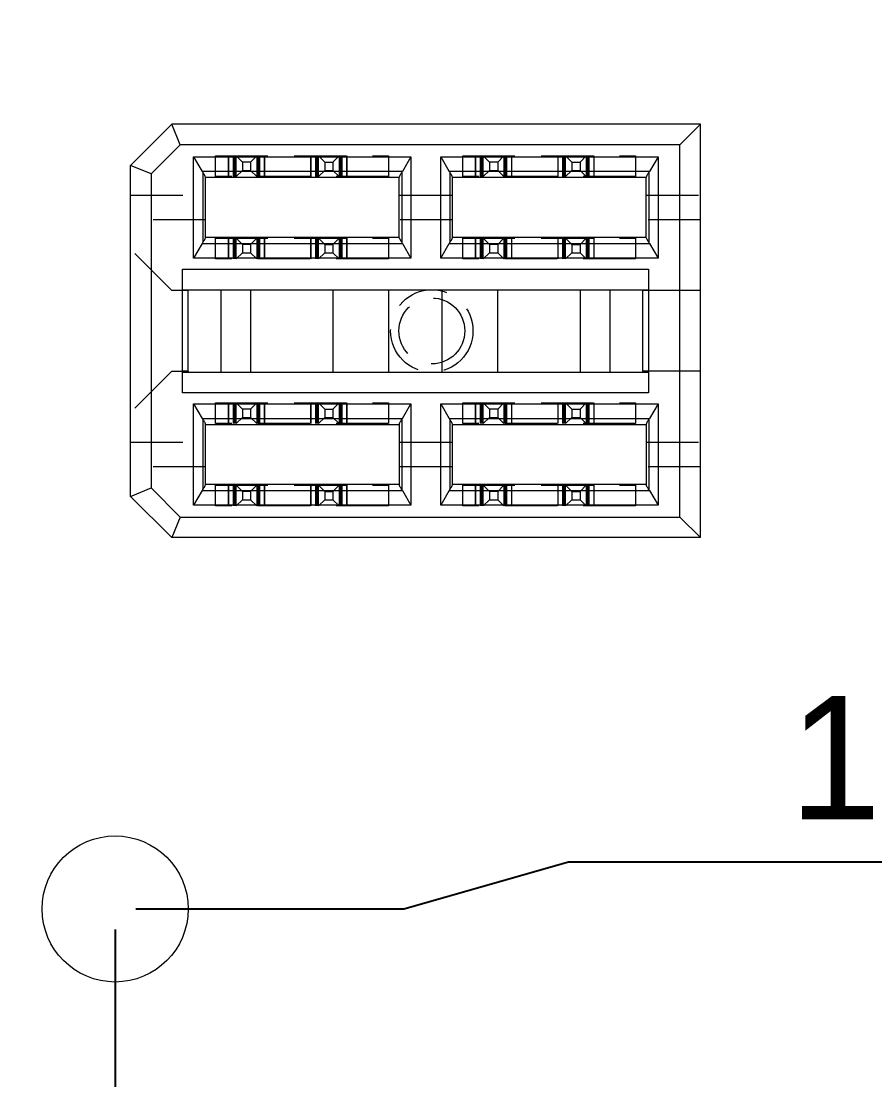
# Model space of a CAD drawing. Header units: millimetres. Extents: x -64 to 530, y -86 to 334.
# Drawn here: x 318.38 to 339.11, y 193.9 to 219.61 of the extents above; entities that cross this region are included whole.
import ezdxf

# ---------------------------------------------------------------- set-up
doc = ezdxf.new("R2010")
doc.units = ezdxf.units.MM
doc.header["$PDSIZE"] = -1
doc.linetypes.add('HIDDEN', pattern=[1.905, 1.27, -0.635])
doc.dimstyles.new('ISO-25', dxfattribs={"dimtxt": 2.5, "dimasz": 2.5, "dimexe": 1.25, "dimexo": 0.625, "dimtad": 1, "dimtxsty": 'Standard', "dimcen": 2.5, "dimadec": 0, "dimazin": 0, "dimtfac": 1, "dimtmove": 0, "dimatfit": 3, "dimfxl": 0, "dimarcsym": 0})

# ---------------------------------------------------------------- blocks, each defined once
blk = doc.blocks.new('*D35')
at = {"color": 0, "lineweight": -2}
for p, q in [((437.684, 297.079), (437.684, 315.579)), ((431.8, 293.079), (437.684, 297.079)), ((431.8, 279.9), (431.8, 293.079))]:
    blk.add_line(p, q, dxfattribs=at)
at = {"layer": 'Defpoints', "color": 0}
for p in [(437.684, 301.079), (431.8, 279.4), (0, 0)]:
    blk.add_point(p, dxfattribs=at)
at = {"color": 0, "insert": (435.434, 308.579), "char_height": 3, "attachment_point": 5, "rotation": 90}
blk.add_mtext('431,80', dxfattribs=at)
blk = doc.blocks.new('*D48')
at = {"color": 0, "lineweight": -2}
for p, q in [((355.301, 295.339), (355.301, 315.339)), ((359.73, 291.339), (355.301, 295.339)), ((359.73, 265.82), (359.73, 291.339))]:
    blk.add_line(p, q, dxfattribs=at)
at = {"layer": 'Defpoints', "color": 0}
for p in [(355.301, 299.339), (359.73, 265.32), (0, 0)]:
    blk.add_point(p, dxfattribs=at)
at = {"color": 0, "insert": (353.051, 307.589), "char_height": 3, "attachment_point": 5, "rotation": 90}
blk.add_mtext('359,73', dxfattribs=at)
blk = doc.blocks.new('*D49')
at = {"color": 0, "lineweight": -2}
for p, q in [((349.375, 265.32), (345.375, 260.541)), ((359.23, 265.32), (349.375, 265.32)), ((345.375, 260.541), (325.375, 260.541))]:
    blk.add_line(p, q, dxfattribs=at)
at = {"layer": 'Defpoints', "color": 0}
for p in [(359.73, 265.32), (341.375, 260.541), (0, 0)]:
    blk.add_point(p, dxfattribs=at)
at = {"color": 0, "insert": (333.125, 262.791), "char_height": 3, "attachment_point": 5}
blk.add_mtext('265,32', dxfattribs=at)
blk = doc.blocks.new('*D50')
at = {"color": 0, "lineweight": -2}
for p, q in [((411.281, 297.743), (411.281, 316.243)), ((415.9, 293.743), (411.281, 297.743)), ((415.9, 279.97), (415.9, 293.743))]:
    blk.add_line(p, q, dxfattribs=at)
at = {"layer": 'Defpoints', "color": 0}
for p in [(411.281, 301.743), (415.9, 279.47), (0, 0)]:
    blk.add_point(p, dxfattribs=at)
at = {"color": 0, "insert": (409.031, 309.243), "char_height": 3, "attachment_point": 5, "rotation": 90}
blk.add_mtext('415,90', dxfattribs=at)
blk = doc.blocks.new('*D51')
at = {"color": 0, "lineweight": -2}
for p, q in [((441.42, 274.4), (445.42, 275.871)), ((445.42, 275.871), (464.92, 275.871)), ((425.95, 274.4), (441.42, 274.4))]:
    blk.add_line(p, q, dxfattribs=at)
at = {"layer": 'Defpoints', "color": 0}
for p in [(449.42, 275.871), (425.45, 274.4), (0, 0)]:
    blk.add_point(p, dxfattribs=at)
at = {"color": 0, "insert": (457.42, 278.121), "char_height": 3, "attachment_point": 5}
blk.add_mtext('274,40', dxfattribs=at)
blk = doc.blocks.new('*D52')
at = {"color": 0, "lineweight": -2}
for p, q in [((423.283, 294.998), (423.283, 314.998)), ((425.45, 290.998), (423.283, 294.998)), ((425.45, 274.9), (425.45, 290.998))]:
    blk.add_line(p, q, dxfattribs=at)
at = {"layer": 'Defpoints', "color": 0}
for p in [(423.283, 298.998), (425.45, 274.4), (0, 0)]:
    blk.add_point(p, dxfattribs=at)
at = {"color": 0, "insert": (421.033, 307.248), "char_height": 3, "attachment_point": 5, "rotation": 90}
blk.add_mtext('425,45', dxfattribs=at)
blk = doc.blocks.new('*D53')
at = {"color": 0, "lineweight": -2}
for p, q in [((425.93, 198.05), (448.265, 198.05)), ((448.265, 198.05), (452.265, 194.721)), ((452.265, 194.721), (470.765, 194.721))]:
    blk.add_line(p, q, dxfattribs=at)
at = {"layer": 'Defpoints', "color": 0}
for p in [(425.43, 198.05), (456.265, 194.721), (0, 0)]:
    blk.add_point(p, dxfattribs=at)
at = {"color": 0, "insert": (463.765, 196.971), "char_height": 3, "attachment_point": 5}
blk.add_mtext('198,05', dxfattribs=at)
blk = doc.blocks.new('*D56')
at = {"color": 0, "lineweight": -2}
for p, q in [((437.803, 215.414), (437.803, 235.414)), ((425.43, 211.414), (437.803, 215.414)), ((425.43, 198.55), (425.43, 211.414))]:
    blk.add_line(p, q, dxfattribs=at)
at = {"layer": 'Defpoints', "color": 0}
for p in [(437.803, 219.414), (425.43, 198.05), (0, 0)]:
    blk.add_point(p, dxfattribs=at)
at = {"color": 0, "insert": (435.553, 227.664), "char_height": 3, "attachment_point": 5, "rotation": 90}
blk.add_mtext('425,43', dxfattribs=at)
blk = doc.blocks.new('*D77')
at = {"color": 0, "lineweight": -2}
for p, q in [((404.526, 297.682), (404.526, 316.182)), ((412.401, 293.682), (404.526, 297.682)), ((412.401, 279.9), (412.401, 293.682))]:
    blk.add_line(p, q, dxfattribs=at)
at = {"layer": 'Defpoints', "color": 0}
for p in [(404.526, 301.682), (412.401, 279.4), (0, 0)]:
    blk.add_point(p, dxfattribs=at)
at = {"color": 0, "insert": (402.276, 309.182), "char_height": 3, "attachment_point": 5, "rotation": 90}
blk.add_mtext('412,40', dxfattribs=at)
blk = doc.blocks.new('*D78')
at = {"color": 0, "lineweight": -2}
for p, q in [((417.265, 297.291), (417.265, 315.791)), ((419.399, 293.291), (417.265, 297.291)), ((419.399, 279.9), (419.399, 293.291))]:
    blk.add_line(p, q, dxfattribs=at)
at = {"layer": 'Defpoints', "color": 0}
for p in [(417.265, 301.291), (419.399, 279.4), (0, 0)]:
    blk.add_point(p, dxfattribs=at)
at = {"color": 0, "insert": (415.015, 308.791), "char_height": 3, "attachment_point": 5, "rotation": 90}
blk.add_mtext('419,40', dxfattribs=at)
blk = doc.blocks.new('*D79')
at = {"color": 0, "lineweight": -2}
for p, q in [((327.667, 198.05), (331.667, 199.196)), ((331.667, 199.196), (350.167, 199.196)), ((321.16, 198.05), (327.667, 198.05))]:
    blk.add_line(p, q, dxfattribs=at)
at = {"layer": 'Defpoints', "color": 0}
for p in [(335.667, 199.196), (320.66, 198.05), (0, 0)]:
    blk.add_point(p, dxfattribs=at)
at = {"color": 0, "insert": (343.167, 201.446), "char_height": 3, "attachment_point": 5}
blk.add_mtext('198,05', dxfattribs=at)
blk = doc.blocks.new('*D80')
at = {"color": 0, "lineweight": -2}
for p, q in [((320.66, 197.55), (320.66, 191.803)), ((320.66, 191.803), (322.808, 187.803)), ((322.808, 187.803), (322.808, 168.303))]:
    blk.add_line(p, q, dxfattribs=at)
at = {"layer": 'Defpoints', "color": 0}
for p in [(320.66, 198.05), (322.808, 183.803), (0, 0)]:
    blk.add_point(p, dxfattribs=at)
at = {"color": 0, "insert": (320.558, 175.803), "char_height": 3, "attachment_point": 5, "rotation": 90}
blk.add_mtext('320,66', dxfattribs=at)
blk = doc.blocks.new('*D118')
at = {"color": 0, "lineweight": -2}
for p, q in [((389.587, 199.576), (389.587, 219.576)), ((394.242, 195.576), (389.587, 199.576)), ((394.242, 191.725), (394.242, 195.576))]:
    blk.add_line(p, q, dxfattribs=at)
at = {"layer": 'Defpoints', "color": 0}
for p in [(389.587, 203.576), (394.242, 191.225), (0, 0)]:
    blk.add_point(p, dxfattribs=at)
at = {"color": 0, "insert": (387.337, 211.826), "char_height": 3, "attachment_point": 5, "rotation": 90}
blk.add_mtext('394,24', dxfattribs=at)
blk = doc.blocks.new('*D119')
at = {"color": 0, "lineweight": -2}
for p, q in [((393.843, 235.159), (393.843, 254.159)), ((396, 231.159), (393.843, 235.159)), ((396, 225.095), (396, 231.159))]:
    blk.add_line(p, q, dxfattribs=at)
at = {"layer": 'Defpoints', "color": 0}
for p in [(393.843, 239.159), (396, 224.595), (0, 0)]:
    blk.add_point(p, dxfattribs=at)
at = {"color": 0, "insert": (391.593, 246.909), "char_height": 3, "attachment_point": 5, "rotation": 90}
blk.add_mtext('396,00', dxfattribs=at)
blk = doc.blocks.new('*D120')
at = {"color": 0, "lineweight": -2}
for p, q in [((372.602, 236.309), (372.602, 255.809)), ((373.5, 232.309), (372.602, 236.309)), ((373.5, 225.095), (373.5, 232.309))]:
    blk.add_line(p, q, dxfattribs=at)
at = {"layer": 'Defpoints', "color": 0}
for p in [(372.602, 240.309), (373.5, 224.595), (0, 0)]:
    blk.add_point(p, dxfattribs=at)
at = {"color": 0, "insert": (370.352, 248.309), "char_height": 3, "attachment_point": 5, "rotation": 90}
blk.add_mtext('373,50', dxfattribs=at)
blk = doc.blocks.new('*D121')
at = {"color": 0, "lineweight": -2}
for p, q in [((345.579, 237.414), (345.579, 256.414)), ((349.175, 233.414), (345.579, 237.414)), ((349.175, 225.095), (349.175, 233.414))]:
    blk.add_line(p, q, dxfattribs=at)
at = {"layer": 'Defpoints', "color": 0}
for p in [(345.579, 241.414), (349.175, 224.595), (0, 0)]:
    blk.add_point(p, dxfattribs=at)
at = {"color": 0, "insert": (343.329, 249.164), "char_height": 3, "attachment_point": 5, "rotation": 90}
blk.add_mtext('349,18', dxfattribs=at)
blk = doc.blocks.new('*D122')
at = {"color": 0, "lineweight": -2}
for p, q in [((325.674, 236.995), (325.674, 256.995)), ((328.855, 232.995), (325.674, 236.995)), ((328.855, 225.095), (328.855, 232.995))]:
    blk.add_line(p, q, dxfattribs=at)
at = {"layer": 'Defpoints', "color": 0}
for p in [(325.674, 240.995), (328.855, 224.595), (0, 0)]:
    blk.add_point(p, dxfattribs=at)
at = {"color": 0, "insert": (323.424, 249.245), "char_height": 3, "attachment_point": 5, "rotation": 90}
blk.add_mtext('328,86', dxfattribs=at)
blk = doc.blocks.new('*D142')
at = {"color": 0, "lineweight": -2}
for p, q in [((401.115, 224.595), (405.115, 228.426)), ((405.115, 228.426), (425.115, 228.426)), ((396.5, 224.595), (401.115, 224.595))]:
    blk.add_line(p, q, dxfattribs=at)
at = {"layer": 'Defpoints', "color": 0}
for p in [(409.115, 228.426), (396, 224.595), (0, 0)]:
    blk.add_point(p, dxfattribs=at)
at = {"color": 0, "insert": (417.365, 230.676), "char_height": 3, "attachment_point": 5}
blk.add_mtext('224,59', dxfattribs=at)

msp = doc.modelspace()

# ---------------------------------------------------------------- linework, layer by layer
at = {"color": 7, "linetype": 'Continuous', "lineweight": 15}
for p, q in [((322.035, 217.11), (321.035, 216.11)), ((322.242, 216.61), (322.035, 217.11)), ((334.875, 217.11), (322.035, 217.11)), ((334.875, 217.11), (334.375, 216.61)), ((334.875, 207.07), (334.875, 217.11)), ((321.535, 215.903), (322.242, 216.61)), ((334.375, 216.61), (322.242, 216.61)), ((334.375, 207.57), (334.375, 216.61)), ((322.566, 216.32), (327.844, 216.32)), ((322.566, 216.32), (322.77, 215.966)), ((322.566, 213.86), (322.566, 216.32)), ((327.844, 216.32), (327.64, 215.966)), ((327.844, 216.32), (327.844, 213.86)), ((328.566, 216.32), (333.844, 216.32)), ((328.566, 213.86), (328.566, 216.32)), ((328.566, 216.32), (328.77, 215.966)), ((333.844, 216.32), (333.64, 215.966)), ((333.844, 216.32), (333.844, 213.86)), ((321.035, 208.07), (321.035, 216.11)), ((321.535, 215.903), (321.035, 216.11)), ((321.535, 215.903), (321.535, 208.277)), ((327.64, 215.966), (322.77, 215.966)), ((322.788, 215.938), (322.788, 214.242)), ((322.855, 214.355), (322.855, 215.825)), ((327.555, 215.82), (322.855, 215.82)), ((327.555, 214.355), (327.555, 215.825)), ((327.622, 215.938), (327.622, 214.242)), ((333.64, 215.966), (328.77, 215.966)), ((328.788, 215.938), (328.788, 214.242)), ((328.855, 214.355), (328.855, 215.825)), ((333.555, 215.82), (328.855, 215.82)), ((333.555, 214.355), (333.555, 215.825)), ((333.622, 215.938), (333.622, 214.242)), ((322.77, 214.214), (322.566, 213.86)), ((322.77, 214.214), (327.64, 214.214)), ((327.555, 214.36), (322.855, 214.36)), ((327.64, 214.214), (327.844, 213.86)), ((328.566, 213.86), (328.77, 214.214)), ((328.77, 214.214), (333.64, 214.214)), ((333.555, 214.36), (328.855, 214.36)), ((333.64, 214.214), (333.844, 213.86)), ((327.844, 213.86), (322.566, 213.86)), ((333.844, 213.86), (328.566, 213.86)), ((322.299, 213.59), (333.611, 213.59)), ((322.299, 210.59), (322.299, 213.59)), ((333.611, 213.59), (333.611, 210.59)), ((322.299, 213.09), (333.611, 213.09)), ((322.435, 213.07), (322.299, 213.07)), ((322.435, 213.09), (322.435, 213.07)), ((322.435, 211.11), (322.435, 213.07)), ((323.235, 211.09), (323.235, 213.09)), ((323.955, 211.09), (323.955, 213.09)), ((325.955, 211.09), (325.955, 213.09)), ((327.305, 211.09), (327.305, 213.09)), ((328.605, 211.09), (328.605, 213.09)), ((329.955, 211.09), (329.955, 213.09)), ((331.955, 213.09), (331.955, 211.09)), ((332.675, 213.09), (332.675, 211.09)), ((333.475, 213.09), (333.475, 213.07)), ((333.611, 213.07), (333.475, 213.07)), ((333.475, 211.11), (333.475, 213.07)), ((322.435, 211.11), (322.299, 211.11)), ((322.299, 211.09), (333.611, 211.09)), ((322.435, 211.11), (322.435, 211.09)), ((333.475, 211.11), (333.475, 211.09)), ((333.611, 211.11), (333.475, 211.11)), ((333.611, 210.59), (322.299, 210.59)), ((322.566, 210.32), (327.844, 210.32)), ((322.566, 207.86), (322.566, 210.32)), ((322.566, 210.32), (322.77, 209.966)), ((327.64, 209.966), (327.844, 210.32)), ((327.844, 210.32), (327.844, 207.86)), ((328.566, 210.32), (333.844, 210.32)), ((328.566, 207.86), (328.566, 210.32)), ((328.566, 210.32), (328.77, 209.966)), ((333.844, 210.32), (333.64, 209.966)), ((333.844, 210.32), (333.844, 207.86)), ((322.77, 209.966), (327.64, 209.966)), ((322.788, 209.938), (322.788, 208.242)), ((327.622, 209.938), (327.622, 208.242)), ((328.77, 209.966), (333.64, 209.966)), ((328.788, 209.938), (328.788, 208.242)), ((333.622, 209.938), (333.622, 208.242)), ((322.855, 208.355), (322.855, 209.825)), ((322.855, 209.82), (327.555, 209.82)), ((327.555, 209.825), (327.555, 208.355)), ((328.855, 208.355), (328.855, 209.825)), ((328.855, 209.82), (333.555, 209.82)), ((333.555, 209.825), (333.555, 208.355)), ((327.555, 208.36), (322.855, 208.36)), ((333.555, 208.36), (328.855, 208.36)), ((321.035, 208.07), (321.535, 208.277)), ((322.035, 207.07), (321.035, 208.07)), ((321.535, 208.277), (322.242, 207.57)), ((322.77, 208.214), (322.566, 207.86)), ((322.77, 208.214), (327.64, 208.214)), ((327.64, 208.214), (327.844, 207.86)), ((328.77, 208.214), (328.566, 207.86)), ((328.77, 208.214), (333.64, 208.214)), ((333.64, 208.214), (333.844, 207.86)), ((327.844, 207.86), (322.566, 207.86)), ((333.844, 207.86), (328.566, 207.86)), ((322.242, 207.57), (322.035, 207.07)), ((322.242, 207.57), (334.375, 207.57)), ((334.875, 207.07), (334.375, 207.57)), ((334.875, 207.07), (322.035, 207.07))]:
    msp.add_line(p, q, dxfattribs=at)
at = {"color": 7, "linetype": 'HIDDEN', "lineweight": 0}
for p, q in [((323.1, 215.84), (323.1, 216.34)), ((323.1, 216.34), (327.3, 216.34)), ((323.41, 216.34), (323.41, 215.84)), ((323.415, 215.84), (323.415, 216.34)), ((323.535, 215.84), (323.535, 216.34)), ((323.536, 216.34), (323.536, 215.84)), ((323.555, 216.34), (323.555, 215.84)), ((323.565, 215.84), (323.565, 216.34)), ((323.565, 215.84), (323.565, 216.34)), ((323.6, 215.84), (323.6, 216.34)), ((323.6, 216.34), (323.75, 216.19)), ((324.1, 216.34), (323.95, 216.19)), ((324.1, 216.34), (324.1, 215.84)), ((324.135, 216.34), (324.135, 215.84)), ((324.135, 216.34), (324.135, 215.84)), ((324.145, 216.34), (324.145, 215.84)), ((324.164, 215.84), (324.164, 216.34)), ((324.165, 216.34), (324.165, 215.84)), ((324.285, 216.34), (324.285, 215.84)), ((324.29, 215.84), (324.29, 216.34)), ((325.41, 216.34), (325.41, 215.84)), ((325.415, 215.84), (325.415, 216.34)), ((325.535, 215.84), (325.535, 216.34)), ((325.536, 216.34), (325.536, 215.84)), ((325.555, 216.34), (325.555, 215.84)), ((325.565, 215.84), (325.565, 216.34)), ((325.565, 215.84), (325.565, 216.34)), ((325.6, 215.84), (325.6, 216.34)), ((325.6, 216.34), (325.75, 216.19)), ((325.95, 216.19), (326.1, 216.34)), ((326.1, 216.34), (326.1, 215.84)), ((326.135, 216.34), (326.135, 215.84)), ((326.135, 216.34), (326.135, 215.84)), ((326.145, 216.34), (326.145, 215.84)), ((326.164, 215.84), (326.164, 216.34)), ((326.165, 216.34), (326.165, 215.84)), ((326.285, 216.34), (326.285, 215.84)), ((326.29, 215.84), (326.29, 216.34)), ((327.3, 216.34), (327.3, 215.84)), ((329.1, 215.84), (329.1, 216.34)), ((329.1, 216.34), (333.3, 216.34)), ((329.41, 216.34), (329.41, 215.84)), ((329.415, 215.84), (329.415, 216.34)), ((329.535, 215.84), (329.535, 216.34)), ((329.536, 216.34), (329.536, 215.84)), ((329.555, 216.34), (329.555, 215.84)), ((329.565, 215.84), (329.565, 216.34)), ((329.565, 215.84), (329.565, 216.34)), ((329.6, 215.84), (329.6, 216.34)), ((329.6, 216.34), (329.75, 216.19)), ((330.1, 216.34), (329.95, 216.19)), ((330.1, 216.34), (330.1, 215.84)), ((330.135, 216.34), (330.135, 215.84)), ((330.135, 216.34), (330.135, 215.84)), ((330.145, 216.34), (330.145, 215.84)), ((330.164, 215.84), (330.164, 216.34)), ((330.165, 216.34), (330.165, 215.84)), ((330.285, 216.34), (330.285, 215.84)), ((330.29, 215.84), (330.29, 216.34)), ((331.41, 216.34), (331.41, 215.84)), ((331.415, 215.84), (331.415, 216.34)), ((331.535, 215.84), (331.535, 216.34)), ((331.536, 216.34), (331.536, 215.84)), ((331.555, 216.34), (331.555, 215.84)), ((331.565, 215.84), (331.565, 216.34)), ((331.565, 215.84), (331.565, 216.34)), ((331.6, 215.84), (331.6, 216.34)), ((331.6, 216.34), (331.75, 216.19)), ((331.95, 216.19), (332.1, 216.34)), ((332.1, 216.34), (332.1, 215.84)), ((332.135, 216.34), (332.135, 215.84)), ((332.135, 216.34), (332.135, 215.84)), ((332.145, 216.34), (332.145, 215.84)), ((332.164, 215.84), (332.164, 216.34)), ((332.165, 216.34), (332.165, 215.84)), ((332.285, 216.34), (332.285, 215.84)), ((332.29, 215.84), (332.29, 216.34)), ((333.3, 216.34), (333.3, 215.84)), ((323.95, 216.19), (323.75, 216.19)), ((323.75, 216.19), (323.75, 215.99)), ((323.95, 216.19), (323.95, 215.99)), ((325.75, 216.19), (325.95, 216.19)), ((325.75, 216.19), (325.75, 215.99)), ((325.95, 216.19), (325.95, 215.99)), ((329.75, 216.19), (329.75, 215.99)), ((329.95, 216.19), (329.75, 216.19)), ((329.95, 216.19), (329.95, 215.99)), ((331.75, 216.19), (331.95, 216.19)), ((331.75, 216.19), (331.75, 215.99)), ((331.95, 216.19), (331.95, 215.99)), ((327.3, 215.84), (323.1, 215.84)), ((323.6, 215.84), (323.75, 215.99)), ((323.75, 215.99), (323.95, 215.99)), ((323.95, 215.99), (324.1, 215.84)), ((325.75, 215.99), (325.6, 215.84)), ((325.75, 215.99), (325.95, 215.99)), ((325.95, 215.99), (326.1, 215.84)), ((333.3, 215.84), (329.1, 215.84)), ((329.6, 215.84), (329.75, 215.99)), ((329.75, 215.99), (329.95, 215.99)), ((329.95, 215.99), (330.1, 215.84)), ((331.75, 215.99), (331.6, 215.84)), ((331.75, 215.99), (331.95, 215.99)), ((331.95, 215.99), (332.1, 215.84)), ((321.035, 215.39), (322.855, 215.39)), ((327.555, 215.39), (328.855, 215.39)), ((333.555, 215.39), (334.875, 215.39)), ((322.855, 214.79), (321.035, 214.79)), ((328.855, 214.79), (327.555, 214.79)), ((334.875, 214.79), (333.555, 214.79)), ((323.1, 213.84), (323.1, 214.34)), ((323.1, 214.34), (327.3, 214.34)), ((323.41, 214.34), (323.41, 213.84)), ((323.415, 213.84), (323.415, 214.34)), ((323.535, 213.84), (323.535, 214.34)), ((323.536, 214.34), (323.536, 213.84)), ((323.555, 214.34), (323.555, 213.84)), ((323.565, 213.84), (323.565, 214.34)), ((323.565, 213.84), (323.565, 214.34)), ((323.6, 213.84), (323.6, 214.34)), ((323.6, 214.34), (323.75, 214.19)), ((324.1, 214.34), (323.95, 214.19)), ((324.1, 214.34), (324.1, 213.84)), ((324.135, 214.34), (324.135, 213.84)), ((324.135, 214.34), (324.135, 213.84)), ((324.145, 214.34), (324.145, 213.84)), ((324.164, 213.84), (324.164, 214.34)), ((324.165, 214.34), (324.165, 213.84)), ((324.285, 214.34), (324.285, 213.84)), ((324.29, 213.84), (324.29, 214.34)), ((325.41, 214.34), (325.41, 213.84)), ((325.415, 213.84), (325.415, 214.34)), ((325.535, 213.84), (325.535, 214.34)), ((325.536, 214.34), (325.536, 213.84)), ((325.555, 214.34), (325.555, 213.84)), ((325.565, 213.84), (325.565, 214.34)), ((325.565, 213.84), (325.565, 214.34)), ((325.6, 213.84), (325.6, 214.34)), ((325.6, 214.34), (325.75, 214.19)), ((325.95, 214.19), (326.1, 214.34)), ((326.1, 214.34), (326.1, 213.84)), ((326.135, 214.34), (326.135, 213.84)), ((326.135, 214.34), (326.135, 213.84)), ((326.145, 214.34), (326.145, 213.84)), ((326.164, 213.84), (326.164, 214.34)), ((326.165, 214.34), (326.165, 213.84)), ((326.285, 214.34), (326.285, 213.84)), ((326.29, 213.84), (326.29, 214.34)), ((327.3, 214.34), (327.3, 213.84)), ((329.1, 213.84), (329.1, 214.34)), ((329.1, 214.34), (333.3, 214.34)), ((329.41, 214.34), (329.41, 213.84)), ((329.415, 213.84), (329.415, 214.34)), ((329.535, 213.84), (329.535, 214.34)), ((329.536, 214.34), (329.536, 213.84)), ((329.555, 214.34), (329.555, 213.84)), ((329.565, 213.84), (329.565, 214.34)), ((329.565, 213.84), (329.565, 214.34)), ((329.6, 213.84), (329.6, 214.34)), ((329.6, 214.34), (329.75, 214.19)), ((330.1, 214.34), (329.95, 214.19)), ((330.1, 214.34), (330.1, 213.84)), ((330.135, 214.34), (330.135, 213.84)), ((330.135, 214.34), (330.135, 213.84)), ((330.145, 214.34), (330.145, 213.84)), ((330.164, 213.84), (330.164, 214.34)), ((330.165, 214.34), (330.165, 213.84)), ((330.285, 214.34), (330.285, 213.84)), ((330.29, 213.84), (330.29, 214.34)), ((331.41, 214.34), (331.41, 213.84)), ((331.415, 213.84), (331.415, 214.34)), ((331.535, 213.84), (331.535, 214.34)), ((331.536, 214.34), (331.536, 213.84)), ((331.555, 214.34), (331.555, 213.84)), ((331.565, 213.84), (331.565, 214.34)), ((331.565, 213.84), (331.565, 214.34)), ((331.6, 213.84), (331.6, 214.34)), ((331.6, 214.34), (331.75, 214.19)), ((331.95, 214.19), (332.1, 214.34)), ((332.1, 214.34), (332.1, 213.84)), ((332.135, 214.34), (332.135, 213.84)), ((332.135, 214.34), (332.135, 213.84)), ((332.145, 214.34), (332.145, 213.84)), ((332.164, 213.84), (332.164, 214.34)), ((332.165, 214.34), (332.165, 213.84)), ((332.285, 214.34), (332.285, 213.84)), ((332.29, 213.84), (332.29, 214.34)), ((333.3, 214.34), (333.3, 213.84)), ((322.035, 213.07), (321.035, 214.07)), ((323.6, 213.84), (323.75, 213.99)), ((323.95, 214.19), (323.75, 214.19)), ((323.75, 214.19), (323.75, 213.99)), ((323.75, 213.99), (323.95, 213.99)), ((323.95, 214.19), (323.95, 213.99)), ((323.95, 213.99), (324.1, 213.84)), ((325.75, 213.99), (325.6, 213.84)), ((325.75, 214.19), (325.95, 214.19)), ((325.75, 214.19), (325.75, 213.99)), ((325.75, 213.99), (325.95, 213.99)), ((325.95, 214.19), (325.95, 213.99)), ((325.95, 213.99), (326.1, 213.84)), ((329.6, 213.84), (329.75, 213.99)), ((329.95, 214.19), (329.75, 214.19)), ((329.75, 214.19), (329.75, 213.99)), ((329.75, 213.99), (329.95, 213.99)), ((329.95, 214.19), (329.95, 213.99)), ((329.95, 213.99), (330.1, 213.84)), ((331.75, 213.99), (331.6, 213.84)), ((331.75, 214.19), (331.95, 214.19)), ((331.75, 214.19), (331.75, 213.99)), ((331.75, 213.99), (331.95, 213.99)), ((331.95, 214.19), (331.95, 213.99)), ((331.95, 213.99), (332.1, 213.84)), ((327.3, 213.84), (323.1, 213.84)), ((333.3, 213.84), (329.1, 213.84)), ((322.299, 213.07), (322.035, 213.07)), ((334.875, 213.07), (333.611, 213.07)), ((322.035, 211.11), (321.035, 210.11)), ((322.035, 211.11), (322.299, 211.11)), ((334.875, 211.11), (333.611, 211.11)), ((323.1, 209.84), (323.1, 210.34)), ((323.1, 210.34), (327.3, 210.34)), ((323.41, 210.34), (323.41, 209.84)), ((323.415, 209.84), (323.415, 210.34)), ((323.535, 209.84), (323.535, 210.34)), ((323.536, 210.34), (323.536, 209.84)), ((323.555, 210.34), (323.555, 209.84)), ((323.565, 209.84), (323.565, 210.34)), ((323.565, 209.84), (323.565, 210.34)), ((323.6, 209.84), (323.6, 210.34)), ((323.6, 210.34), (323.75, 210.19)), ((323.75, 210.19), (323.75, 209.99)), ((323.95, 210.19), (323.75, 210.19)), ((324.1, 210.34), (323.95, 210.19)), ((323.95, 210.19), (323.95, 209.99)), ((324.1, 210.34), (324.1, 209.84)), ((324.135, 210.34), (324.135, 209.84)), ((324.135, 210.34), (324.135, 209.84)), ((324.145, 210.34), (324.145, 209.84)), ((324.164, 209.84), (324.164, 210.34)), ((324.165, 210.34), (324.165, 209.84)), ((324.285, 210.34), (324.285, 209.84)), ((324.29, 209.84), (324.29, 210.34)), ((325.41, 210.34), (325.41, 209.84)), ((325.415, 209.84), (325.415, 210.34)), ((325.535, 209.84), (325.535, 210.34)), ((325.536, 210.34), (325.536, 209.84)), ((325.555, 210.34), (325.555, 209.84)), ((325.565, 209.84), (325.565, 210.34)), ((325.565, 209.84), (325.565, 210.34)), ((325.6, 209.84), (325.6, 210.34)), ((325.6, 210.34), (325.75, 210.19)), ((325.75, 210.19), (325.95, 210.19)), ((325.75, 210.19), (325.75, 209.99)), ((325.95, 210.19), (326.1, 210.34)), ((325.95, 210.19), (325.95, 209.99)), ((326.1, 210.34), (326.1, 209.84)), ((326.135, 210.34), (326.135, 209.84)), ((326.135, 210.34), (326.135, 209.84)), ((326.145, 210.34), (326.145, 209.84)), ((326.164, 209.84), (326.164, 210.34)), ((326.165, 210.34), (326.165, 209.84)), ((326.285, 210.34), (326.285, 209.84)), ((326.29, 209.84), (326.29, 210.34)), ((327.3, 210.34), (327.3, 209.84)), ((329.1, 209.84), (329.1, 210.34)), ((329.1, 210.34), (333.3, 210.34)), ((329.41, 210.34), (329.41, 209.84)), ((329.415, 209.84), (329.415, 210.34)), ((329.535, 209.84), (329.535, 210.34)), ((329.536, 210.34), (329.536, 209.84)), ((329.555, 210.34), (329.555, 209.84)), ((329.565, 209.84), (329.565, 210.34)), ((329.565, 209.84), (329.565, 210.34)), ((329.6, 209.84), (329.6, 210.34)), ((329.6, 210.34), (329.75, 210.19)), ((329.75, 210.19), (329.75, 209.99)), ((329.95, 210.19), (329.75, 210.19)), ((330.1, 210.34), (329.95, 210.19)), ((329.95, 210.19), (329.95, 209.99)), ((330.1, 210.34), (330.1, 209.84)), ((330.135, 210.34), (330.135, 209.84)), ((330.135, 210.34), (330.135, 209.84)), ((330.145, 210.34), (330.145, 209.84)), ((330.164, 209.84), (330.164, 210.34)), ((330.165, 210.34), (330.165, 209.84)), ((330.285, 210.34), (330.285, 209.84)), ((330.29, 209.84), (330.29, 210.34)), ((331.41, 210.34), (331.41, 209.84)), ((331.415, 209.84), (331.415, 210.34)), ((331.535, 209.84), (331.535, 210.34)), ((331.536, 210.34), (331.536, 209.84)), ((331.555, 210.34), (331.555, 209.84)), ((331.565, 209.84), (331.565, 210.34)), ((331.565, 209.84), (331.565, 210.34)), ((331.6, 209.84), (331.6, 210.34)), ((331.6, 210.34), (331.75, 210.19)), ((331.75, 210.19), (331.95, 210.19)), ((331.75, 210.19), (331.75, 209.99)), ((331.95, 210.19), (332.1, 210.34)), ((331.95, 210.19), (331.95, 209.99)), ((332.1, 210.34), (332.1, 209.84)), ((332.135, 210.34), (332.135, 209.84)), ((332.135, 210.34), (332.135, 209.84)), ((332.145, 210.34), (332.145, 209.84)), ((332.164, 209.84), (332.164, 210.34)), ((332.165, 210.34), (332.165, 209.84)), ((332.285, 210.34), (332.285, 209.84)), ((332.29, 209.84), (332.29, 210.34)), ((333.3, 210.34), (333.3, 209.84)), ((327.3, 209.84), (323.1, 209.84)), ((323.6, 209.84), (323.75, 209.99)), ((323.75, 209.99), (323.95, 209.99)), ((323.95, 209.99), (324.1, 209.84)), ((325.75, 209.99), (325.6, 209.84)), ((325.75, 209.99), (325.95, 209.99)), ((325.95, 209.99), (326.1, 209.84)), ((333.3, 209.84), (329.1, 209.84)), ((329.6, 209.84), (329.75, 209.99)), ((329.75, 209.99), (329.95, 209.99)), ((329.95, 209.99), (330.1, 209.84)), ((331.75, 209.99), (331.6, 209.84)), ((331.75, 209.99), (331.95, 209.99)), ((331.95, 209.99), (332.1, 209.84)), ((321.035, 209.39), (322.855, 209.39)), ((327.555, 209.39), (328.855, 209.39)), ((333.555, 209.39), (334.875, 209.39)), ((322.855, 208.79), (321.035, 208.79)), ((328.855, 208.79), (327.555, 208.79)), ((334.875, 208.79), (333.555, 208.79)), ((323.1, 207.84), (323.1, 208.34)), ((323.1, 208.34), (327.3, 208.34)), ((323.41, 208.34), (323.41, 207.84)), ((323.415, 207.84), (323.415, 208.34)), ((323.535, 207.84), (323.535, 208.34)), ((323.536, 208.34), (323.536, 207.84)), ((323.555, 208.34), (323.555, 207.84)), ((323.565, 207.84), (323.565, 208.34)), ((323.565, 207.84), (323.565, 208.34)), ((323.6, 207.84), (323.6, 208.34)), ((323.6, 208.34), (323.75, 208.19)), ((324.1, 208.34), (323.95, 208.19)), ((324.1, 208.34), (324.1, 207.84)), ((324.135, 208.34), (324.135, 207.84)), ((324.135, 208.34), (324.135, 207.84)), ((324.145, 208.34), (324.145, 207.84)), ((324.164, 207.84), (324.164, 208.34)), ((324.165, 208.34), (324.165, 207.84)), ((324.285, 208.34), (324.285, 207.84)), ((324.29, 207.84), (324.29, 208.34)), ((325.41, 208.34), (325.41, 207.84)), ((325.415, 207.84), (325.415, 208.34)), ((325.535, 207.84), (325.535, 208.34)), ((325.536, 208.34), (325.536, 207.84)), ((325.555, 208.34), (325.555, 207.84)), ((325.565, 207.84), (325.565, 208.34)), ((325.565, 207.84), (325.565, 208.34)), ((325.6, 207.84), (325.6, 208.34)), ((325.6, 208.34), (325.75, 208.19)), ((325.95, 208.19), (326.1, 208.34)), ((326.1, 208.34), (326.1, 207.84)), ((326.135, 208.34), (326.135, 207.84)), ((326.135, 208.34), (326.135, 207.84)), ((326.145, 208.34), (326.145, 207.84)), ((326.164, 207.84), (326.164, 208.34)), ((326.165, 208.34), (326.165, 207.84)), ((326.285, 208.34), (326.285, 207.84)), ((326.29, 207.84), (326.29, 208.34)), ((327.3, 208.34), (327.3, 207.84)), ((329.1, 207.84), (329.1, 208.34)), ((329.1, 208.34), (333.3, 208.34)), ((329.41, 208.34), (329.41, 207.84)), ((329.415, 207.84), (329.415, 208.34)), ((329.535, 207.84), (329.535, 208.34)), ((329.536, 208.34), (329.536, 207.84)), ((329.555, 208.34), (329.555, 207.84)), ((329.565, 207.84), (329.565, 208.34)), ((329.565, 207.84), (329.565, 208.34)), ((329.6, 207.84), (329.6, 208.34)), ((329.6, 208.34), (329.75, 208.19)), ((330.1, 208.34), (329.95, 208.19)), ((330.1, 208.34), (330.1, 207.84)), ((330.135, 208.34), (330.135, 207.84)), ((330.135, 208.34), (330.135, 207.84)), ((330.145, 208.34), (330.145, 207.84)), ((330.164, 207.84), (330.164, 208.34)), ((330.165, 208.34), (330.165, 207.84)), ((330.285, 208.34), (330.285, 207.84)), ((330.29, 207.84), (330.29, 208.34)), ((331.41, 208.34), (331.41, 207.84)), ((331.415, 207.84), (331.415, 208.34)), ((331.535, 207.84), (331.535, 208.34)), ((331.536, 208.34), (331.536, 207.84)), ((331.555, 208.34), (331.555, 207.84)), ((331.565, 207.84), (331.565, 208.34)), ((331.565, 207.84), (331.565, 208.34)), ((331.6, 207.84), (331.6, 208.34)), ((331.6, 208.34), (331.75, 208.19)), ((331.95, 208.19), (332.1, 208.34)), ((332.1, 208.34), (332.1, 207.84)), ((332.135, 208.34), (332.135, 207.84)), ((332.135, 208.34), (332.135, 207.84)), ((332.145, 208.34), (332.145, 207.84)), ((332.164, 207.84), (332.164, 208.34)), ((332.165, 208.34), (332.165, 207.84)), ((332.285, 208.34), (332.285, 207.84)), ((332.29, 207.84), (332.29, 208.34)), ((333.3, 208.34), (333.3, 207.84)), ((323.75, 208.19), (323.75, 207.99)), ((323.95, 208.19), (323.75, 208.19)), ((323.95, 208.19), (323.95, 207.99)), ((325.75, 208.19), (325.95, 208.19)), ((325.75, 208.19), (325.75, 207.99)), ((325.95, 208.19), (325.95, 207.99)), ((329.95, 208.19), (329.75, 208.19)), ((329.75, 208.19), (329.75, 207.99)), ((329.95, 208.19), (329.95, 207.99)), ((331.75, 208.19), (331.95, 208.19)), ((331.75, 208.19), (331.75, 207.99)), ((331.95, 208.19), (331.95, 207.99)), ((327.3, 207.84), (323.1, 207.84)), ((323.6, 207.84), (323.75, 207.99)), ((323.75, 207.99), (323.95, 207.99)), ((323.95, 207.99), (324.1, 207.84)), ((325.75, 207.99), (325.6, 207.84)), ((325.75, 207.99), (325.95, 207.99)), ((325.95, 207.99), (326.1, 207.84)), ((333.3, 207.84), (329.1, 207.84)), ((329.6, 207.84), (329.75, 207.99)), ((329.75, 207.99), (329.95, 207.99)), ((329.95, 207.99), (330.1, 207.84)), ((331.75, 207.99), (331.6, 207.84)), ((331.75, 207.99), (331.95, 207.99)), ((331.95, 207.99), (332.1, 207.84))]:
    msp.add_line(p, q, dxfattribs=at)
for radius in [1, 0.8]:
    msp.add_circle((328.35, 212.09), radius, dxfattribs=at)
at = {"color": 7, "linetype": 'Continuous', "lineweight": 15}
msp.add_circle((320.66, 198.05), 1.775, dxfattribs=at)
for centre, start_param, end_param in [((322.975, 216.32), 2.356194, 2.438914), ((327.435, 216.32), 3.844272, 3.926991), ((328.975, 216.32), 2.356194, 2.438914), ((333.435, 216.32), 3.844272, 3.926991), ((322.975, 213.86), 0.702679, 0.785398), ((327.435, 213.86), 5.497787, 5.580506), ((328.975, 213.86), 0.702679, 0.785398), ((333.435, 213.86), 5.497787, 5.580506), ((322.975, 210.32), 2.356194, 2.438914), ((327.435, 210.32), 3.844272, 3.926991), ((328.975, 210.32), 2.356194, 2.438914), ((333.435, 210.32), 3.844272, 3.926991), ((322.975, 207.86), 0.702679, 0.785398), ((327.435, 207.86), 5.497787, 5.580506), ((328.975, 207.86), 0.702679, 0.785398), ((333.435, 207.86), 5.497787, 5.580506)]:
    msp.add_ellipse(centre, major_axis=(0, 0.5), ratio=0.57735, start_param=start_param, end_param=end_param, dxfattribs=at)
for points, knots in [([(322.855, 215.825), (322.851, 215.836), (322.844, 215.858), (322.807, 215.911), (322.788, 215.938)], [0, 0, 0, 0, 0.493174, 1, 1, 1, 1]), ([(327.622, 215.938), (327.604, 215.912), (327.567, 215.858), (327.559, 215.836), (327.555, 215.825)], [0, 0, 0, 0, 0.497826, 1, 1, 1, 1]), ([(328.855, 215.825), (328.851, 215.836), (328.844, 215.858), (328.807, 215.911), (328.788, 215.938)], [0, 0, 0, 0, 0.493173, 1, 1, 1, 1]), ([(333.622, 215.938), (333.604, 215.912), (333.567, 215.858), (333.559, 215.836), (333.555, 215.825)], [0, 0, 0, 0, 0.497826, 1, 1, 1, 1]), ([(322.788, 214.242), (322.806, 214.268), (322.843, 214.322), (322.851, 214.344), (322.855, 214.355)], [0, 0, 0, 0, 0.497826, 1, 1, 1, 1]), ([(327.555, 214.355), (327.559, 214.344), (327.566, 214.322), (327.603, 214.269), (327.622, 214.242)], [0, 0, 0, 0, 0.493174, 1, 1, 1, 1]), ([(328.788, 214.242), (328.806, 214.268), (328.843, 214.322), (328.851, 214.344), (328.855, 214.355)], [0, 0, 0, 0, 0.497822, 1, 1, 1, 1]), ([(333.555, 214.355), (333.559, 214.344), (333.566, 214.322), (333.603, 214.269), (333.622, 214.242)], [0, 0, 0, 0, 0.493174, 1, 1, 1, 1]), ([(322.788, 209.938), (322.806, 209.912), (322.843, 209.858), (322.851, 209.836), (322.855, 209.825)], [0, 0, 0, 0, 0.497822, 1, 1, 1, 1]), ([(327.555, 209.825), (327.559, 209.836), (327.566, 209.858), (327.603, 209.911), (327.622, 209.938)], [0, 0, 0, 0, 0.493178, 1, 1, 1, 1]), ([(328.855, 209.825), (328.851, 209.836), (328.844, 209.858), (328.807, 209.911), (328.788, 209.938)], [0, 0, 0, 0, 0.493176, 1, 1, 1, 1]), ([(333.622, 209.938), (333.604, 209.912), (333.567, 209.858), (333.559, 209.836), (333.555, 209.825)], [0, 0, 0, 0, 0.497822, 1, 1, 1, 1]), ([(322.788, 208.242), (322.806, 208.268), (322.843, 208.322), (322.851, 208.344), (322.855, 208.355)], [0, 0, 0, 0, 0.497826, 1, 1, 1, 1]), ([(327.622, 208.242), (327.604, 208.268), (327.567, 208.322), (327.559, 208.344), (327.555, 208.355)], [0, 0, 0, 0, 0.497826, 1, 1, 1, 1]), ([(328.788, 208.242), (328.806, 208.268), (328.843, 208.322), (328.851, 208.344), (328.855, 208.355)], [0, 0, 0, 0, 0.497822, 1, 1, 1, 1]), ([(333.622, 208.242), (333.604, 208.268), (333.567, 208.322), (333.559, 208.344), (333.555, 208.355)], [0, 0, 0, 0, 0.497826, 1, 1, 1, 1])]:
    msp.add_open_spline(points, degree=3, knots=knots, dxfattribs=at)

# ---------------------------------------------------------------- dimensions: what is measured, and where the dimension line sits
for feature_location, offset, dtype, picture, middle in [((415.9, 279.47), (-4.619, 22.273), 1, '*D50', (409.031, 309.243)), ((412.401, 279.4), (-7.875, 22.282), 1, '*D77', (402.276, 309.182)), ((419.399, 279.4), (-2.134, 21.891), 1, '*D78', (415.015, 308.791)), ((431.8, 279.4), (5.884, 21.679), 1, '*D35', (435.434, 308.579)), ((359.73, 265.32), (-4.429, 34.019), 1, '*D48', (353.051, 307.589)), ((425.45, 274.4), (-2.167, 24.598), 1, '*D52', (421.033, 307.248)), ((425.45, 274.4), (23.97, 1.471), 0, '*D51', (457.42, 278.121)), ((359.73, 265.32), (-18.355, -4.779), 0, '*D49', (333.125, 262.791)), ((328.855004, 224.594993), (-3.181118, 16.399692), 1, '*D122', (323.423886, 249.244685)), ((349.175004, 224.594993), (-3.596016, 16.818599), 1, '*D121', (343.328988, 249.163592)), ((373.5, 224.595), (-0.898, 15.714), 1, '*D120', (370.352, 248.309)), ((396, 224.595), (-2.157, 14.564), 1, '*D119', (391.593, 246.909)), ((425.43, 198.05), (12.373, 21.364), 1, '*D56', (435.553, 227.664)), ((396, 224.59499), (13.11539, 3.83088), 0, '*D142', (417.3654, 230.67587)), ((394.242, 191.225), (-4.655, 12.351), 1, '*D118', (387.337, 211.826)), ((320.66, 198.05), (15.007, 1.146), 0, '*D79', (343.167, 201.446)), ((425.43, 198.05), (30.835, -3.329), 0, '*D53', (463.765, 196.971)), ((320.66, 198.05), (2.148, -14.247), 1, '*D80', (320.558, 175.803))]:
    dim = msp.add_ordinate_dim(feature_location=feature_location, offset=offset, dtype=dtype, origin=(0, 0), dimstyle='ISO-25', override={"dimtxt": 3, "dimasz": 2, "dimexe": 0.5, "dimexo": 0.5, "dimgap": 0.5, "dimzin": 0, "dimadec": 2, "dimtzin": 0})
    dim.commit()
    dim.dimension.update_dxf_attribs({"geometry": picture, "text_midpoint": middle})

doc.saveas('drawing.dxf')
